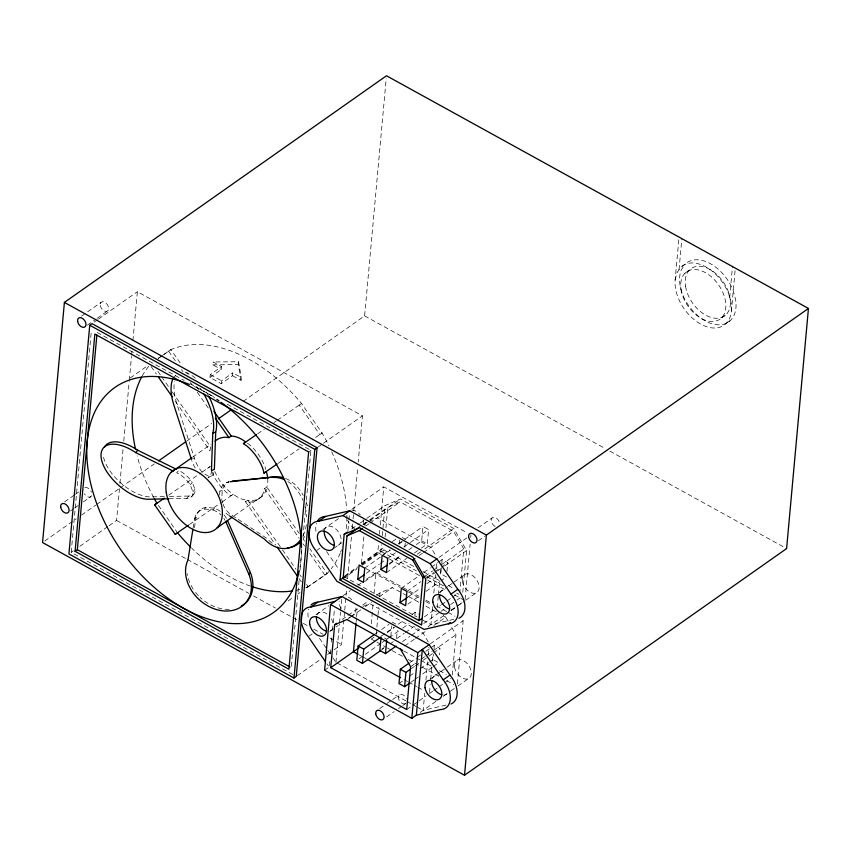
<?xml version="1.0" encoding="UTF-8"?>
<svg xmlns="http://www.w3.org/2000/svg" width="851" height="851" viewBox="0 0 851 851"><rect width="100%" height="100%" fill="white"/><g stroke="black" fill="none" stroke-linecap="round" stroke-linejoin="round"><path stroke-width="0.64" stroke-dasharray="4.25 3.19" d="M219.664 495.048L219.835 491.208A18.116 13.244 73.5 0 1 228.866 481.879M226.653 482.528L229.025 481.836A18.116 13.244 73.6 0 0 222.207 490.506L221.813 499.473A18.116 13.244 73.6 0 0 222.622 502.941M292.776 674.524L71.197 552.342L91.408 330.252M109.002 525.737L116.566 520.418L119.448 488.687M119.938 483.4L123.182 447.711M123.778 441.105L129.192 381.61M129.32 380.291L131.48 356.495M131.607 355.175L131.958 351.208M132.926 340.634L137.373 291.723L362.43 415.831L358.218 462.093M232.589 375.695L241.024 380.354L241.29 377.493L232.844 372.844L232.589 375.695L221.249 383.684L209.995 377.472L210.25 374.621L221.59 366.632L213.154 361.983L212.899 364.834L221.334 369.494L221.59 366.632M221.249 383.684L221.505 380.822L232.844 372.844M241.024 380.354L238.301 364.611L238.557 361.76L213.154 361.983M291.265 666.301L299.297 578.084M300.009 570.181L301.935 549.118M303.009 537.268L310.913 450.36L226.1 403.587M329.263 665.78L329.741 660.514M330.337 653.94L330.816 648.685M331.411 642.111L331.89 636.846M332.496 630.272L334.411 609.231M243.173 401.364L364.632 315.891L386.237 78.409M335.943 662.301L339.411 624.166M339.538 622.858L340.496 612.337M340.613 611.018L341.687 599.189M347.942 530.524L348.772 521.312M348.899 520.004L349.495 513.43M334.06 649.834L341.613 644.515L344.623 611.465M344.74 610.146L346.793 587.679M347.634 578.425L351.484 536.119M352.197 528.194L352.92 520.259M353.048 518.94L353.644 512.323M353.761 511.004L357.739 467.38M356.154 621.826L356.505 617.922M356.622 616.624L357.335 608.827L342.208 619.475M361.473 563.351L363.951 536.066M364.898 525.673L365.143 523.067L367.377 522.12M371.281 623.9L373.195 602.859M374.036 593.658L375.951 572.617L418.969 596.338M361.824 563.83L377.77 552.607L378.61 543.395M379.45 534.194L379.801 530.247M380.28 524.993L383.758 486.857L467.476 533.024M361.505 564.904L380.844 551.299L381.439 544.757M382.269 535.609L385.003 505.558L400.374 499.016L453.828 528.492L466.593 550.544L462.54 594.977M376.227 634.452L377.887 616.252M378.004 614.954L378.716 607.157M379.663 596.764L380.014 592.87L392.311 587.637L407.416 595.966M362.313 565.192L383.918 549.991L384.152 547.384M385.099 536.992L385.46 533.098M385.928 527.897L387.822 507.111L400.119 501.877L453.562 531.354L463.774 548.991L459.87 591.87M390.832 636.357L391.779 625.964M399.225 544.097L399.576 540.204M396.577 638.165L397.279 630.368M404.853 547.204L405.204 543.31M414.831 616.156L415.182 612.263L418.554 614.124M416.309 544.576L421.681 540.789L422.99 526.503L428.606 529.599L427.308 543.895L418.713 549.948M446.03 705.075L423.149 710.394L424.713 693.299M425.904 680.151L427.585 661.738M428.181 655.164L428.893 647.271M453.828 619.315L430.957 624.634L432.627 606.22M433.829 593.073L435.499 574.67M436.106 568.096L436.701 561.511M429.51 692.288L430.212 684.502M430.691 679.3L431.872 666.301M432.34 661.11L432.936 654.61M438.254 596.136L437.191 607.837L440.435 605.55M438.371 594.838L439.68 580.552M440.265 574.053L440.861 567.553M429.84 661.865L433.031 659.621L433.499 654.43M433.967 649.228L434.329 645.335L439.956 648.43L439.361 654.93M441.307 568.67L440.829 573.872L446.456 576.967L441.084 580.754M441.775 563.468L442.137 559.575L447.754 562.681L446.935 571.776M452.306 675.034L455.966 634.75L450.86 625.932M457.412 683.821L463.157 620.698L460.827 619.422M465.103 599.381L470.124 544.151M470.72 537.577L470.965 534.949M735.073 270.724L731.403 311.009A36.231 23.307 54.9 0 1 700.671 324.082A36.231 23.307 54.9 0 1 675.141 279.979L678.811 239.695M679.045 269.586L681.864 238.652M729.679 297.51L732.498 266.576M193.124 528.024L194.56 519.057L196.07 517.355A18.116 14.127 41.8 0 1 206.038 507.334L214.473 508.238A18.116 14.127 41.8 0 1 222.366 513.142M194.422 527.609L196.07 517.355M210.729 447.339L209.91 450.775L174.476 400.002M267.725 478.453A27.179 17.488 54.9 0 1 266.81 487.059L264.544 488.655L263.725 492.101A36.231 23.307 54.9 0 1 249.045 502.228L245.513 501.782L275.671 545.002M675.141 279.979L676.779 273.107L680.215 267.767L684.747 264.576A36.231 23.307 54.9 0 1 733.477 291.436L735.658 299.882A36.231 23.307 54.9 0 1 705.213 320.88A36.231 23.307 54.9 0 1 681.311 269.916L684.747 264.576M190.209 484.836L192.273 482.485A18.116 9.095 41.3 0 0 178.753 470.443L176.678 472.794A18.116 9.265 41.3 0 1 190.209 484.836L192.9 491.697A18.116 9.095 41.4 0 1 186.741 498.378L168.668 498.792M186.741 498.378L188.805 496.027A18.116 9.095 41.3 0 0 194.975 489.346L192.273 482.485M192.9 491.697L194.975 489.346M191.635 496.654L193.698 494.293M197.794 512.355L199.294 510.674M194.56 519.057A18.116 14.127 42.8 0 1 204.527 509.026L206.038 507.334M204.527 509.026L212.963 509.93L214.473 508.238M81.558 316.061L101.003 302.382M87.398 325.146L96.035 319.061M97.12 318.306L107.917 310.7M94.174 322.125L97.418 319.848M98.493 319.082L137.373 291.723M130.203 378.004L147.436 365.866M158.052 358.516L170.902 349.623A137.671 88.578 54.9 0 1 301.509 403.523L322.072 432.989A137.671 88.578 54.9 0 1 328.901 445.786M209.995 377.472L221.334 369.494M64.644 501.877L74.367 495.037M75.452 494.271L78.686 491.995M70.484 510.951L73.729 508.675M74.803 507.919L78.047 505.632M83.451 501.835L91.004 496.516M44.72 541.013L76.164 518.887M81.59 515.068L95.684 505.143M96.769 504.388L119.544 488.357M120.629 487.591L154.244 463.944M186.784 441.041L211.718 423.49M192.624 457.157L210.931 444.265M71.197 552.342L73.367 550.82M79.845 546.257L107.928 526.492M207.548 468.358L209.814 466.763M308.647 451.966L310.913 450.36M318.146 446.988L322.465 443.945M323.55 443.19L362.43 415.831M245.513 501.782L247.779 500.186L251.311 500.633A36.231 23.307 54.9 0 0 265.991 490.506L266.81 487.059L299.233 533.513M234.429 515.642L262.555 495.846M684.821 273.309L689.363 270.118M322.837 529.652L339.794 517.716M351.857 509.302L383.758 486.857M317.051 550.214L319.965 548.161M351.697 528.992L359.218 523.705M360.292 522.95L365.664 519.163M366.738 518.408L385.003 505.558M363.005 524.567L368.377 520.791M369.462 520.025L387.822 507.111M363.845 524.727L369.217 520.95M370.291 520.195L400.374 499.016M333.762 548.342L341.751 542.715M365.696 526.099L368.898 523.854M369.962 523.099L400.119 501.877M306.583 584.456L308.094 586.616L305.828 588.211L327.135 573.489A137.671 88.578 54.9 0 0 330.401 569.787M288.234 600.859L293.616 597.072M297.924 594.041L300.084 592.519M306.551 587.967L327.135 573.489L309.785 548.64M361.26 563.522L384.897 546.885M392.417 541.598L396.715 538.577M344.815 575.797L357.569 566.819M344.315 576.999L357.207 567.925M343.091 578.723L356.963 568.957M383.237 554.469L389.684 549.937M398.279 543.885L403.651 540.108M404.725 539.353L422.99 526.503M364.739 568.138L380.854 556.799M381.929 556.043L390.524 549.991M399.119 543.949L402.342 541.672M721.722 317.678L726.265 314.476M366.398 573.276L379.291 564.202M380.365 563.447L385.737 559.671M386.811 558.916L395.407 552.863M403.895 546.991L409.267 543.215M410.342 542.459L428.606 529.599M726.339 323.22L730.871 320.029M316.008 614.72L328.752 605.752M342.996 595.806L350.431 590.573M357.877 585.328L361.069 583.084M366.377 579.35L375.951 572.617M389.45 563.479L401.268 555.16M408.788 549.863L412.012 547.597M364.505 581.68L379.546 571.085M389.215 564.287L401.034 555.969M386.482 572.627L406.895 558.256M414.416 552.969L417.639 550.703M417.298 554.203L420.522 551.937M424.819 548.906L453.828 528.492M419.139 555.575L422.341 553.32M423.415 552.576L453.562 531.354M309.243 635.974L312.168 633.921M362.739 605.029L368.132 601.231M376.78 595.147L380.014 592.87M329.848 631.357L335.028 627.708M336.113 626.953L338.272 625.432M349.07 617.826L352.314 615.55M346.942 619.56L350.186 617.283M351.272 616.518L360.984 609.678M365.302 606.635L371.791 602.082M379.344 596.764L392.311 587.637M477.985 527.897L492.027 518.014M439.063 557.394L468.837 536.438M401.31 588.307L419.575 575.446M423.872 572.425L430.319 567.894M431.393 567.138L437.839 562.596M438.914 561.841L442.137 559.575M425.085 576.223L432.553 570.968M433.627 570.213L438.956 566.458M441.095 564.958L463.774 548.991M478.422 540.779L484.9 536.215M406.927 591.402L420.894 581.573M426.266 577.797L433.787 572.51M434.861 571.744L440.233 567.968M441.307 567.213L447.754 562.681M426.84 578.52L436.51 571.712M437.584 570.957L444.031 566.426M445.105 565.67L466.593 550.544M408.597 596.551L420.415 588.232M426.862 583.701L438.68 575.382M297.329 675.683L321.093 658.961M327.571 654.398L332.975 650.6M407.778 604.189L419.596 595.87M426.043 591.339L440.01 581.51M375.121 634.038L377.248 632.538M381.503 629.549L388.939 624.304M324.603 670.28L329.146 667.088M371.791 638.782L373.951 637.271M439.148 592.562L447.573 586.637M448.658 585.882L452.977 582.839M454.062 582.073L463.774 575.233M381.163 636.197L393.917 627.219M398.172 624.23L403.48 620.485M411.99 614.507L415.182 612.263M387.12 632.644L394.566 627.41M358.931 658.802L364.249 655.057M365.313 654.313L381.259 643.09M382.322 642.345L385.514 640.101M386.577 639.346L389.769 637.101M388.907 637.803L398.481 631.07M402.736 628.081L409.108 623.592M424.383 616.847L433.989 610.093M441.509 604.795L445.828 601.753M446.913 600.997L451.232 597.955M452.317 597.189L457.71 593.392M381.982 648.994L384.109 647.505M396.864 638.527L404.31 633.282M405.374 632.538L413.884 626.549L419.5 629.655L411.001 635.644M381.567 649.93L383.695 648.441M390.077 643.952L393.268 641.707M423.745 623.496L439.861 612.156M440.935 611.401L444.158 609.135M450.605 604.604L455.976 600.817M457.051 600.061L460.274 597.796M402.491 641.622L409.937 636.388M428.042 626.687L443.711 615.656M451.158 610.422L457.54 605.933M458.604 605.178L462.848 602.189M451.041 610.571L464.657 600.997M465.731 600.232L477.613 591.87M404.714 645.994L414.437 639.154M415.511 638.399L426.319 630.793M433.882 625.474L445.754 617.113L448.307 621.517M430.202 643.899L463.157 620.698M409.874 662.546L416.256 658.057M417.32 657.302L420.511 655.057M425.819 651.323L430.074 648.324M431.138 647.579L434.329 645.335M410.608 666.673L414.926 663.631M421.405 659.078L424.649 656.791M425.723 656.036L432.212 651.472M433.287 650.717L455.966 634.75M411.246 668.641L414.437 666.397M415.501 665.642L418.692 663.397M422.947 660.408L432.51 653.674M433.574 652.919L439.956 648.43M399.002 683.566L403.257 680.577M409.639 676.088L413.894 673.098M420.266 668.609L428.776 662.621M411.012 682.183L414.203 679.938M415.267 679.194L418.447 676.949M422.702 673.949L432.276 667.216M433.34 666.471L438.648 662.727L433.031 659.621M379.674 708.617L386.152 704.054M387.226 703.298L391.556 700.256M392.63 699.501L399.108 694.937M430.372 679.013L439.776 672.396M440.85 671.641L446.254 667.833M447.328 667.078L455.976 660.993M386.588 716.936L394.151 711.617M398.47 708.575L401.715 706.298M402.789 705.532L406.033 703.256M406.704 709.553L412.107 705.756M413.182 704.99L426.149 695.873M429.383 693.597L432.627 691.31M433.712 690.555L438.031 687.512M439.105 686.757L443.424 683.715M444.509 682.949L450.987 678.396M420.234 712.447L436.978 700.671M443.243 696.331L450.37 691.31M450.796 690.938L456.849 686.757M457.934 685.991L469.805 677.63M158.212 358.377L161.382 356.186M162.435 355.463L170.902 349.623L181.454 364.749M168.679 495.165L201.176 472.72M202.144 472.082L210.474 466.348M257.651 433.808L264.289 429.191M274.065 422.479L276.33 420.883M277.352 420.213L301.509 403.523L299.244 405.119L319.806 434.584L322.072 432.989L312.147 439.871M189.443 524.503L221.271 502.526M222.281 501.856L233.312 494.218A27.179 17.488 54.9 0 0 247.779 500.186L281.702 548.799M278.213 463.274L299.095 448.849M192.4 458.966L194.347 458.051L176.561 402.949A36.231 16.424 65.1 0 1 174.583 381.365M211.048 476.166L208.133 477.517A18.116 8.255 64.4 0 0 211.442 470.688M368.494 521.642L377.429 517.844L430.883 547.31L435.35 555.033M362.92 606.455L369.632 603.604L423.075 633.07L428.819 642.994M219.835 491.208L222.207 490.506M164.286 496.59L150.084 496.91A36.231 18.179 41.3 0 1 103.216 455.189M169.445 496.473L188.805 496.027M212.899 364.834L238.301 364.611M364.632 315.891L605.252 448.583M609.901 451.147L786.601 548.587M210.25 374.621L221.505 380.822M97.12 332.464L184.263 380.525M190.071 383.727L215.643 397.821M421.681 540.789L427.308 543.895M402.183 537.545L405.565 539.406M383.918 549.991L413.841 566.489M423.043 571.564L439.159 580.446M448.36 585.531L454.115 588.701M380.844 551.299L416.469 570.936M426.808 576.638L444.041 586.148M456.679 593.115L458.976 594.381M377.77 552.607L381.259 554.522M389.396 559.011L419.628 575.691M427.766 580.169L445.211 589.796M454.519 594.923L463.816 600.051M425.947 600.189L430.595 602.753M436.414 605.955L446.881 611.731M448.041 612.369L455.019 616.22M365.845 568.489L400.364 587.53M408.416 591.966L418.777 597.679M425.681 601.487L431.436 604.657M408.576 596.604L419.032 602.38M426.011 606.22L436.467 611.986M443.435 615.826L445.754 617.113M343.751 576.542L417.001 616.943M422.819 620.145L430.957 624.634M392.13 622.06L396.63 624.549M384.535 638.059L386.78 639.303M403.736 650.972L419.841 659.865M421 660.493L431.351 666.205M439.414 670.652L446.318 674.46M371.132 639.005L375.78 641.569M376.94 642.207L386.248 647.334M387.407 647.983L390.896 649.898M392.056 650.547L403.682 656.961M408.342 659.525L421.128 666.578M422.287 667.216L438.573 676.194M446.711 680.683L453.689 684.523M116.566 520.418L186.167 558.799M187.326 559.437L248.811 593.338M253.449 595.902L275.49 608.05M280.128 610.614L291.733 617.007M292.893 617.645L297.531 620.209M303.328 623.411L307.977 625.964M313.774 629.166L323.05 634.282M330.018 638.122L341.613 644.515M359.186 654.876L361.484 656.153M362.643 656.781L366.09 658.685M404.065 679.63L407.523 681.534M408.671 682.172L416.724 686.608M417.884 687.246L423.628 690.416M337.102 662.94L405.714 700.777M406.874 701.415L411.522 703.979M412.692 704.617L416.171 706.543M417.341 707.192L423.149 710.394M232.046 515.259L266.746 538.353A36.231 26.487 73.6 0 0 273.192 543.725M247.492 443.275L249.29 444.52A36.231 23.307 54.9 0 1 265.161 467.263L265.703 469.38M186.731 372.312L188.241 374.472M196.528 386.354L198.794 389.598M302.999 538.917L304.509 541.076M168.626 351.218L176.168 362.026M181.444 369.589L182.954 371.749M190.496 382.556L192.007 384.716M197.283 392.279L208.591 408.48M264.544 488.655L299.233 538.353M302.999 543.757L304.509 545.917M309.785 553.48L324.859 575.085M157.892 371.398L160.913 375.716M161.658 376.802L169.2 387.599M172.221 391.928L210.676 447.02M282.458 549.884L296.031 569.33M299.797 574.733L301.307 576.893M151.106 366.515L156.382 374.078M299.041 578.489L301.307 581.733M158.382 505.356L176.753 531.673M326.614 551.544L339.283 570.021M319.55 638.399L327.007 649.26M327.752 650.345L332.22 656.866M332.964 657.961L335.198 661.216M326.901 663.833L328.39 666.003M238.557 361.76L241.29 377.493M731.403 311.009L731.126 303.073L728.935 294.637A36.231 23.307 54.9 0 0 680.215 267.767M454.934 607.837A10.872 6.989 54.9 0 1 451.562 609.273M440.063 592.807A10.872 6.989 54.9 0 1 444.467 589.764M324.231 531.258A10.872 6.989 54.9 0 1 337.57 530.811A10.872 6.989 54.9 0 1 336.219 545.672M315.966 531.364A21.743 13.988 54.9 0 1 316.423 523.439M447.126 693.597A10.872 6.989 54.9 0 1 443.754 695.033M432.255 678.555A10.872 6.989 54.9 0 1 438.776 675.79M316.923 614.954A10.872 6.989 54.9 0 1 327.805 614.592M331.39 618.9A10.872 6.989 54.9 0 1 333.22 623.953M332.826 628.389A10.872 6.989 54.9 0 1 330.284 631.027M308.168 617.124A21.743 13.988 54.9 0 1 308.626 609.188M212.963 509.93A18.116 14.116 41.8 0 1 220.856 514.834M223.909 518.408A18.116 14.116 41.8 0 1 225.111 520.386M223.994 514.866A18.116 14.127 41.8 0 1 226.621 518.684M229.238 609.316A36.231 28.243 41.8 0 1 200.049 597.349M198.379 595.679A36.231 28.243 41.8 0 1 193.943 590.2M193.209 589.105A36.231 28.243 41.8 0 1 187.348 573.808M195.209 467.986A18.116 8.223 65.1 0 1 191.773 460.508M185.146 372.632A36.231 16.424 65.1 0 1 195.868 378.663M206.453 392.045A36.231 16.424 65.1 0 1 208.176 395.098M213.931 472.539A18.116 8.212 65.1 0 1 208.793 476.337L203.432 473.316A18.116 8.212 65.1 0 1 194.347 458.051M174.21 376.908A36.231 16.424 65.1 0 1 175.817 375.334M199.942 387.971A36.231 16.424 65.1 0 1 201.421 390.077M223.005 504.058A18.116 13.244 73.6 0 0 230.961 514.536L228.589 515.227A18.116 13.116 73.3 0 1 225.377 512.536M285.564 478.464A36.231 26.487 73.6 0 1 303.243 495.399M306.137 501.835A36.231 26.487 73.6 0 1 307.551 506.356M304.658 536.492A36.231 26.487 73.6 0 1 303.264 538.662M287.851 481.57A36.231 26.487 73.6 0 1 302.913 500.345M305.179 507.058A36.231 26.487 73.6 0 1 306.679 516.993M306.349 524.748A36.231 26.487 73.6 0 1 302.286 537.194M308.094 586.616A137.671 88.578 54.9 0 1 305.807 587.53M299.839 589.445A137.671 88.578 54.9 0 1 293.552 590.785M250.385 586.062A137.671 88.578 54.9 0 1 191.783 548.235M153.712 497.495A137.671 88.578 54.9 0 1 137.117 455.881M142.202 375.972A137.671 88.578 54.9 0 1 149.393 365.494M331.688 451.743A137.671 88.578 54.9 0 1 346.612 509.068M346.846 516.972A137.671 88.578 54.9 0 1 345.953 531.067M341.506 549.789A137.671 88.578 54.9 0 1 340.645 552.065M340.198 553.171A137.671 88.578 54.9 0 1 331.177 568.808M194.283 386.514A137.671 88.578 54.9 0 1 214.697 397.885M301.488 548.895A137.671 88.578 54.9 0 1 299.999 566.915M212.016 471.784A36.231 23.307 54.9 0 0 227.43 493.314L231.036 495.814L233.312 494.218L229.706 491.718A36.231 23.307 54.9 0 1 214.782 471.401M405.278 703.777A5.436 3.5 54.9 0 1 399.087 700.065A5.436 3.5 54.9 0 1 400.47 694.246A5.436 3.5 54.9 0 1 406.416 698.969M91.525 495.707A5.436 3.5 54.9 0 1 84.292 493.74M84.845 487.676A5.436 3.5 54.9 0 1 89.993 489.804M90.812 490.974A5.436 3.5 54.9 0 1 91.397 492.229M495.091 526.461A5.436 3.5 54.9 0 1 491.25 520.227A5.436 3.5 54.9 0 1 495.133 517.546A5.436 3.5 54.9 0 1 499.665 523.312M341.038 608.486A10.872 6.989 54.9 0 1 339.113 601.061M348.336 597.136A10.872 6.989 54.9 0 1 351.825 599.912M355.909 607.986A10.872 6.989 54.9 0 1 352.963 615.071M354.58 528.524A10.872 6.989 54.9 0 1 347.655 520.206M347.006 517.674A10.872 6.989 54.9 0 1 346.921 515.302M351.814 510.196A10.872 6.989 54.9 0 1 360.25 514.855M363.058 519.695A10.872 6.989 54.9 0 1 363.792 524.61M100.28 305.403A5.436 3.5 54.9 0 0 107.162 311.221A5.436 3.5 54.9 0 0 105.928 303.009A5.436 3.5 54.9 0 0 100.28 305.403M454.54 667.035A10.872 6.989 54.9 0 0 468.305 678.673A10.872 6.989 54.9 0 0 465.827 662.238A10.872 6.989 54.9 0 0 454.54 667.035M462.338 581.276A10.872 6.989 54.9 0 0 476.113 592.913A10.872 6.989 54.9 0 0 473.635 576.478A10.872 6.989 54.9 0 0 462.338 581.276M685.534 286.234A28.987 18.648 54.9 0 0 722.254 317.242A28.987 18.648 54.9 0 0 715.648 273.426A28.987 18.648 54.9 0 0 685.534 286.234M681.002 289.425A28.987 18.648 54.9 0 0 717.712 320.433A28.987 18.648 54.9 0 0 711.106 276.618A28.987 18.648 54.9 0 0 681.002 289.425"/><path stroke-width="1.28" d="M211.442 470.688L212.793 433.276A36.231 16.424 65.1 0 0 203.517 393.407M208.718 396.151A36.231 16.424 65.1 0 1 215.718 431.925L214.367 469.326L212.42 470.231M64.399 302.413L42.55 542.544L464.518 775.24L786.601 548.587L808.45 308.456L386.482 75.76L64.399 302.413L486.368 535.109L808.45 308.456M89.749 325.242L68.931 553.937L293.989 678.034L296.254 676.439L317.061 447.754L92.014 323.646L89.749 325.242L314.796 449.349L317.061 447.754M75.079 551.32L94.855 334.06L308.647 451.966L288.883 669.216L75.079 551.32L77.345 549.725L96.876 335.103M293.989 678.034L314.796 449.349M451.041 703.99A21.743 13.988 54.9 0 0 449.998 675.077L429.138 644.643L341.932 596.551L330.592 604.54L324.603 670.28L411.81 718.372L416.352 715.18L440.488 709.574A21.743 13.988 54.9 0 0 443.201 679.864L422.33 649.43L416.352 715.18M400.395 649.036L410.608 666.673L406.704 709.553L330.752 667.673L334.656 624.794L336.815 623.272M344.176 534.29L359.548 527.748L413.001 557.224L425.766 579.276L421.596 625.017L340.017 580.031L344.176 534.29L347.399 532.024M359.803 526.822L346.995 535.843L343.091 578.723L419.043 620.602L422.245 618.347M357.803 579.329L359.111 565.032L364.739 568.138L363.43 582.435L357.803 579.329L364.249 574.787M356.037 623.123L353.431 651.706L358.037 654.249M374.057 634.782L358.111 646.005L356.803 660.302L362.43 663.397L380.503 650.685M362.43 663.397L363.739 649.111L380.748 637.133M380.854 569.521L382.163 555.235L387.779 558.33L386.482 572.627L380.854 569.521L387.301 564.99M381.035 637.495L379.854 650.494L385.482 653.6L396.119 646.111M385.482 653.6L386.662 640.601M400.002 602.593L401.31 588.307L406.927 591.402L405.629 605.699L400.002 602.593L407.523 597.306M408.81 663.291L400.31 669.28L399.002 683.566L404.629 686.672L409.948 682.928M404.629 686.672L405.927 672.375L410.182 669.386M419.043 620.602L422.947 577.723L412.735 560.086L359.292 530.609L346.995 535.843M411.81 718.372L417.798 652.621L429.138 644.643M464.518 775.24L486.368 535.109M192.911 529.301L187.975 560.043A36.231 28.243 41.8 0 0 218.611 610.114A36.231 28.243 41.8 0 0 248.822 574.127L250.332 572.436L227.589 520.738L226.079 522.429L248.822 574.127M168.668 498.792L148.021 499.26A36.231 18.179 41.3 0 1 101.769 460.753A36.231 18.179 41.3 0 1 135.66 452.572L137.724 450.222L176.402 469.284M158.584 460.891L185.699 441.807M218.228 418.915L231.238 409.756M171.072 472.316L191.539 457.912M215.048 441.137A36.231 23.307 54.9 0 1 225.419 437.201L228.951 437.648L231.217 436.052A27.179 17.488 54.9 0 1 245.684 442.02L243.418 443.616L247.024 446.115A36.231 23.307 54.9 0 1 262.895 468.858L263.98 473.092L277.203 463.944M188.433 525.173L175.221 534.322L154.648 504.845L156.914 503.249A137.671 88.578 54.9 0 1 154.339 498.665M175.221 534.322L177.487 532.726A137.671 88.578 54.9 0 0 190.847 547.321M263.98 473.092L266.257 471.497A27.179 17.488 54.9 0 1 267.725 478.453M217.196 527.769L232.28 517.153M450.243 622.443L448.296 623.815L424.149 629.421L336.943 581.329L316.083 550.905A21.743 13.988 54.9 0 1 318.785 521.195L325.593 516.408L349.729 510.791L436.935 558.884L457.806 589.317A21.743 13.988 54.9 0 1 458.849 618.23M318.785 521.195L342.932 515.589L349.729 510.791M359.292 530.609L362.494 528.354M340.017 580.031L343.24 577.755M325.412 661.663L308.275 636.665A21.743 13.988 54.9 0 1 310.977 606.954L317.785 602.168L341.932 596.551M412.735 560.086L414.873 558.586M342.932 515.589L430.138 563.67L436.935 558.884M422.947 577.723L425.085 576.223M330.752 667.673L358.835 647.909M448.296 623.815A21.743 13.988 54.9 0 0 450.998 594.104L457.806 589.317M443.201 679.864L449.998 675.077M154.648 504.845L164.36 498.143M243.418 443.616L256.555 434.563M212.793 433.276L215.718 431.925M334.656 624.794L346.942 619.56L402.587 650.345M230.025 481.751L276.064 476.773A36.231 26.487 73.6 0 1 283.192 477.645M310.977 606.954L335.124 601.349M232.397 481.06L276.064 476.773M135.66 452.572L173.157 471.06M330.592 604.54L417.798 652.621M358.111 646.005L363.739 649.111M400.31 669.28L405.927 672.375M367.238 659.323L400.619 677.726M77.345 549.725L289.989 666.982M229.674 515.951L264.374 539.045A36.231 26.487 73.6 0 0 300.892 539.364M213.878 411.203L231.217 436.052M215.377 418.203L228.951 437.648M158.637 377.312L172.21 396.757M277.181 547.161L297.531 576.329M430.138 563.67L450.998 594.104M191.422 459.412L173.625 404.31A36.231 16.424 65.1 0 1 172.902 378.993M449.445 609.008A10.872 6.989 54.9 0 1 439.573 594.86M334.103 545.406A10.872 6.989 54.9 0 1 324.231 531.258M317.349 521.301A21.743 13.988 54.9 0 1 325.593 516.408M441.637 694.767A10.872 6.989 54.9 0 1 431.765 680.619M326.305 631.165A10.872 6.989 54.9 0 1 316.434 617.018M311.03 605.04A21.743 13.988 54.9 0 1 317.785 602.168M104.386 447.232A36.231 18.179 41.3 0 1 137.724 450.222M250.332 572.436A36.231 28.243 41.8 0 1 241.248 606.04M273.692 477.464A36.231 26.487 73.6 0 1 284.383 479.666M299.999 542.406A36.231 26.487 73.6 0 1 287.351 547.831M292.265 590.977A137.671 88.578 54.9 0 1 252.811 586.882M135.564 449.424A137.671 88.578 54.9 0 1 141.585 377.121M299.254 570.776A137.671 88.578 54.9 0 1 181.135 606.901A137.671 88.578 54.9 0 1 86.855 447.009A137.671 88.578 54.9 0 1 189.369 384.397M216.824 399.31A137.671 88.578 54.9 0 1 218.952 400.778M221.058 402.289A137.671 88.578 54.9 0 1 301.488 547.597M432.851 602.029A10.872 6.989 54.9 0 0 446.626 613.656A10.872 6.989 54.9 0 0 444.148 597.221A10.872 6.989 54.9 0 0 432.851 602.029M317.519 538.428A10.872 6.989 54.9 0 0 331.284 550.054A10.872 6.989 54.9 0 0 328.805 533.62A10.872 6.989 54.9 0 0 317.519 538.428M425.053 687.789A10.872 6.989 54.9 0 0 438.818 699.416A10.872 6.989 54.9 0 0 436.34 682.981A10.872 6.989 54.9 0 0 425.053 687.789M309.711 624.187A10.872 6.989 54.9 0 0 323.486 635.814A10.872 6.989 54.9 0 0 321.008 619.379A10.872 6.989 54.9 0 0 309.711 624.187M166.285 492.463A36.231 23.307 54.9 0 0 212.186 531.226A36.231 23.307 54.9 0 0 203.932 476.443A36.231 23.307 54.9 0 0 166.285 492.463M60.687 507.175A5.436 3.5 54.9 0 0 67.58 512.993A5.436 3.5 54.9 0 0 66.335 504.781A5.436 3.5 54.9 0 0 60.687 507.175M77.601 321.37A5.436 3.5 54.9 0 0 84.483 327.188A5.436 3.5 54.9 0 0 83.249 318.965A5.436 3.5 54.9 0 0 77.601 321.37M375.716 713.915A5.436 3.5 54.9 0 0 382.599 719.733A5.436 3.5 54.9 0 0 381.354 711.521A5.436 3.5 54.9 0 0 375.716 713.915M468.624 536.992A5.436 3.5 54.9 0 0 475.507 542.81A5.436 3.5 54.9 0 0 474.273 534.598A5.436 3.5 54.9 0 0 468.624 536.992"/></g></svg>
